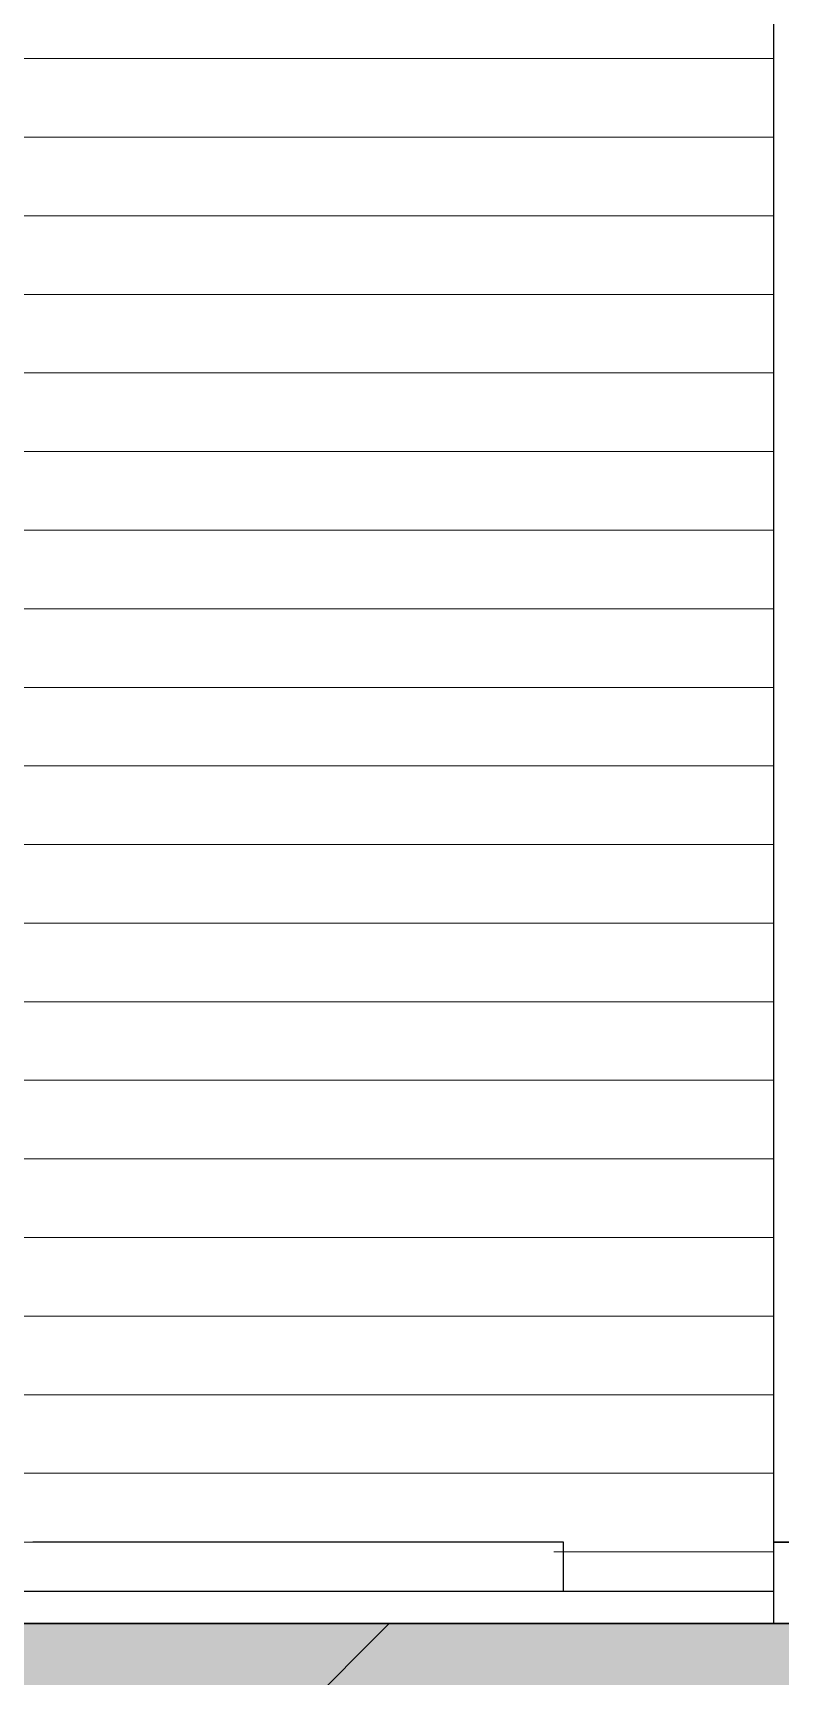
# Model space of a CAD drawing. Header units: millimetres. Extents: x 2519235 to 7246330, y 25937 to 201821.
# Drawn here: x 3125544.4 to 3125590.3, y 101086.8 to 101187.9 of the extents above; entities that cross this region are included whole.
import ezdxf
from ezdxf.xclip import XClip

# ---------------------------------------------------------------- set-up
doc = ezdxf.new("R2010")
doc.units = ezdxf.units.MM
doc.header["$XCLIPFRAME"] = 0
doc.set_wipeout_variables(frame=1)
for name, color, linetype in [('000 - 0_HIDE_OBJ_FRAMING_DEF_SUB_1', 7, 'Continuous'), ('000 - CONCRETE_COL_CUT_COLOR_1', 7, 'Continuous'), ('000 - CONCRETE_COL_HATCH_', 7, 'Continuous'), ('000 - CONCRETE_COL_WIPEOUT_', 7, 'Continuous'), ('000 - CONCRETE_WALL_CUT_COLOR_3', 7, 'Continuous'), ('000 - CONCRETE_WALL_CUT_COLOR_5', 7, 'Continuous')]:
    doc.layers.add(name, color=color, linetype=linetype)

# ---------------------------------------------------------------- blocks, each defined once
blk = doc.blocks.new('DPA_GM_Tactile Tile Line Base - Decision Tactile-32548638-ENTRANCE 1 - ELEVATION 4')
at = {"layer": '000 - 0_HIDE_OBJ_FRAMING_DEF_SUB_1', "color": 7, "lineweight": 9}
for p, q in [((-3018226.75, 101095), (-3018179.78, 101095)), ((-3018179.78, 101095), (-3018226.75, 101095)), ((-3018226.75, 101095), (-3018179.78, 101095)), ((-3018179.78, 101095), (-3018226.75, 101095)), ((-3018226.75, 101095), (-3018179.78, 101095)), ((-3018179.78, 101095), (-3018226.75, 101095)), ((-3018226.75, 101095), (-3018179.78, 101095)), ((-3018179.78, 101095), (-3018226.75, 101095)), ((-3018226.75, 101095), (-3018179.78, 101095)), ((-3018179.78, 101095), (-3018226.75, 101095)), ((-3018226.75, 101095), (-3018179.78, 101095)), ((-3018179.78, 101095), (-3018226.75, 101095)), ((-3018226.75, 101095), (-3018179.78, 101095)), ((-3018179.78, 101095), (-3018226.75, 101095)), ((-3018226.75, 101095), (-3018179.78, 101095)), ((-3018179.78, 101095), (-3018226.75, 101095)), ((-3018226.75, 101095), (-3018179.78, 101095)), ((-3018179.78, 101095), (-3018226.75, 101095)), ((-3018226.75, 101095), (-3018179.78, 101095)), ((-3018179.78, 101095), (-3018226.75, 101095)), ((-3018226.75, 101095), (-3018179.78, 101095)), ((-3018179.78, 101095), (-3018226.75, 101095)), ((-3018226.75, 101095), (-3018179.78, 101095)), ((-3018179.78, 101095), (-3018226.75, 101095)), ((-3018226.75, 101095), (-3018179.78, 101095)), ((-3018179.78, 101095), (-3018226.75, 101095)), ((-3018226.75, 101095), (-3018179.78, 101095)), ((-3018179.78, 101095), (-3018226.75, 101095)), ((-3018226.75, 101095), (-3018157.98, 101095)), ((-3018179.78, 101095), (-3018226.75, 101095)), ((-3018226.75, 101095), (-3018179.78, 101095)), ((-3018179.78, 101095), (-3018226.75, 101095)), ((-3018226.75, 101095), (-3018179.78, 101095)), ((-3018179.78, 101095), (-3018226.75, 101095)), ((-3018226.75, 101095), (-3018179.78, 101095)), ((-3018179.78, 101095), (-3018226.75, 101095)), ((-3018179.46, 101095), (-3018157.98, 101095)), ((-3018157.98, 101095), (-3018179.46, 101095)), ((-3018179.46, 101095), (-3018157.98, 101095)), ((-3018157.98, 101095), (-3018179.46, 101095)), ((-3018179.46, 101095), (-3018157.98, 101095)), ((-3018157.98, 101095), (-3018179.46, 101095)), ((-3018179.46, 101095), (-3018157.98, 101095)), ((-3018157.98, 101095), (-3018179.46, 101095)), ((-3018179.46, 101095), (-3018157.98, 101095)), ((-3018157.98, 101095), (-3018179.46, 101095)), ((-3018179.46, 101095), (-3018157.98, 101095)), ((-3018157.98, 101095), (-3018179.46, 101095)), ((-3018179.46, 101095), (-3018157.98, 101095)), ((-3018157.98, 101095), (-3018179.46, 101095)), ((-3018179.46, 101095), (-3018157.98, 101095)), ((-3018157.98, 101095), (-3018179.46, 101095)), ((-3018179.46, 101095), (-3018157.98, 101095)), ((-3018157.98, 101095), (-3018179.46, 101095)), ((-3018179.46, 101095), (-3018157.98, 101095)), ((-3018157.98, 101095), (-3018179.46, 101095)), ((-3018179.46, 101095), (-3018157.98, 101095)), ((-3018157.98, 101095), (-3018179.46, 101095)), ((-3018179.46, 101095), (-3018157.98, 101095)), ((-3018157.98, 101095), (-3018179.46, 101095)), ((-3018179.46, 101095), (-3018157.98, 101095)), ((-3018157.98, 101095), (-3018179.46, 101095)), ((-3018179.46, 101095), (-3018157.98, 101095)), ((-3018157.98, 101095), (-3018179.46, 101095)), ((-3018157.98, 101095), (-3018179.46, 101095)), ((-3018179.46, 101095), (-3018157.98, 101095)), ((-3018157.98, 101095), (-3018179.46, 101095)), ((-3018179.46, 101095), (-3018157.98, 101095)), ((-3018157.98, 101095), (-3018179.46, 101095)), ((-3018179.46, 101095), (-3018157.98, 101095)), ((-3018157.98, 101095), (-3018179.46, 101095)), ((-3018157.96, 101095), (-3018157.96, 101095)), ((-3018157.96, 101095), (-3018157.96, 101095)), ((-3018157.96, 101095), (-3018157.96, 101095)), ((-3018157.96, 101095), (-3018157.96, 101095)), ((-3018157.96, 101095), (-3018157.96, 101095)), ((-3018157.96, 101095), (-3018157.96, 101095)), ((-3018157.96, 101095), (-3018157.96, 101095)), ((-3018157.96, 101095), (-3018157.96, 101095)), ((-3018157.96, 101095), (-3018157.96, 101095)), ((-3018157.96, 101095), (-3018157.96, 101095)), ((-3018157.96, 101095), (-3018157.96, 101095)), ((-3018157.96, 101095), (-3018157.96, 101095)), ((-3018157.96, 101095), (-3018157.96, 101095)), ((-3018157.96, 101095), (-3018157.96, 101095)), ((-3018157.96, 101095), (-3018157.96, 101095)), ((-3018157.96, 101095), (-3018157.96, 101095)), ((-3018157.96, 101095), (-3018157.96, 101095)), ((-3018157.96, 101095), (-3018157.96, 101095))]:
    blk.add_line(p, q, dxfattribs=at)
at = {"layer": '000 - 0_HIDE_OBJ_FRAMING_DEF_SUB_1', "color": 7}
for p, q in [((-3018180.12, 101095), (-3018182.9, 101095)), ((-3018180.12, 101095), (-3018182.9, 101095)), ((-3018180.12, 101095), (-3018182.9, 101095)), ((-3018180.12, 101095), (-3018182.9, 101095)), ((-3018180.12, 101095), (-3018182.9, 101095)), ((-3018180.12, 101095), (-3018182.9, 101095)), ((-3018180.12, 101095), (-3018182.9, 101095)), ((-3018180.12, 101095), (-3018182.9, 101095)), ((-3018180.12, 101095), (-3018182.9, 101095)), ((-3018180.12, 101095), (-3018182.9, 101095)), ((-3018180.12, 101095), (-3018182.9, 101095)), ((-3018180.12, 101095), (-3018182.9, 101095)), ((-3018180.12, 101095), (-3018182.9, 101095)), ((-3018180.12, 101095), (-3018182.9, 101095)), ((-3018180.12, 101095), (-3018182.9, 101095)), ((-3018180.12, 101095), (-3018182.9, 101095)), ((-3018180.12, 101095), (-3018182.9, 101095)), ((-3018180.12, 101095), (-3018182.9, 101095)), ((-3018180.12, 101095), (-3018182.9, 101095)), ((-3018180.12, 101095), (-3018182.9, 101095)), ((-3018180.12, 101095), (-3018182.9, 101095)), ((-3018180.12, 101095), (-3018182.9, 101095)), ((-3018180.12, 101095), (-3018182.9, 101095)), ((-3018180.12, 101095), (-3018182.9, 101095)), ((-3018180.12, 101095), (-3018182.9, 101095)), ((-3018180.12, 101095), (-3018182.9, 101095)), ((-3018180.12, 101095), (-3018182.9, 101095)), ((-3018180.12, 101095), (-3018182.9, 101095)), ((-3018180.12, 101095), (-3018182.9, 101095)), ((-3018180.12, 101095), (-3018182.9, 101095)), ((-3018180.12, 101095), (-3018182.9, 101095)), ((-3018180.12, 101095), (-3018182.9, 101095)), ((-3018180.12, 101095), (-3018182.9, 101095)), ((-3018180.12, 101095), (-3018182.9, 101095)), ((-3018180.12, 101095), (-3018182.9, 101095)), ((-3018180.12, 101095), (-3018182.9, 101095)), ((-3018180.12, 101095), (-3018182.9, 101095)), ((-3018180.12, 101095), (-3018182.9, 101095)), ((-3018180.12, 101095), (-3018182.9, 101095)), ((-3018180.12, 101095), (-3018182.9, 101095)), ((-3018180.12, 101095), (-3018182.9, 101095)), ((-3018180.12, 101095), (-3018182.9, 101095)), ((-3018180.12, 101095), (-3018182.9, 101095)), ((-3018180.12, 101095), (-3018182.9, 101095)), ((-3018180.12, 101095), (-3018182.9, 101095)), ((-3018180.12, 101095), (-3018182.9, 101095)), ((-3018180.12, 101095), (-3018182.9, 101095)), ((-3018180.12, 101095), (-3018182.9, 101095)), ((-3018180.12, 101095), (-3018182.9, 101095)), ((-3018180.12, 101095), (-3018182.9, 101095)), ((-3018180.12, 101095), (-3018182.9, 101095)), ((-3018180.12, 101095), (-3018182.9, 101095)), ((-3018180.12, 101095), (-3018182.9, 101095)), ((-3018180.12, 101095), (-3018182.9, 101095)), ((-3018180.12, 101095), (-3018182.9, 101095)), ((-3018180.12, 101095), (-3018182.9, 101095)), ((-3018180.12, 101095), (-3018182.9, 101095)), ((-3018180.12, 101095), (-3018182.9, 101095)), ((-3018180.12, 101095), (-3018182.9, 101095)), ((-3018150.24, 101095), (-3018182.9, 101095)), ((-3018180.12, 101095), (-3018182.9, 101095)), ((-3018180.12, 101095), (-3018182.9, 101095)), ((-3018180.12, 101095), (-3018182.9, 101095)), ((-3018180.12, 101095), (-3018182.9, 101095)), ((-3018180.12, 101095), (-3018182.9, 101095)), ((-3018180.12, 101095), (-3018182.9, 101095)), ((-3018180.12, 101095), (-3018182.9, 101095)), ((-3018180.12, 101095), (-3018182.9, 101095)), ((-3018180.12, 101095), (-3018182.9, 101095)), ((-3018180.12, 101095), (-3018182.9, 101095)), ((-3018180.12, 101095), (-3018182.9, 101095)), ((-3018180.12, 101095), (-3018182.9, 101095)), ((-3018176.69, 101095), (-3018179.82, 101095)), ((-3018176.69, 101095), (-3018179.82, 101095)), ((-3018176.69, 101095), (-3018179.82, 101095)), ((-3018176.69, 101095), (-3018179.82, 101095)), ((-3018176.69, 101095), (-3018179.82, 101095)), ((-3018176.69, 101095), (-3018179.82, 101095)), ((-3018176.69, 101095), (-3018179.82, 101095)), ((-3018176.69, 101095), (-3018179.82, 101095)), ((-3018176.69, 101095), (-3018179.82, 101095)), ((-3018176.69, 101095), (-3018179.82, 101095)), ((-3018176.69, 101095), (-3018179.82, 101095)), ((-3018176.69, 101095), (-3018179.82, 101095)), ((-3018176.69, 101095), (-3018179.82, 101095)), ((-3018176.69, 101095), (-3018179.82, 101095)), ((-3018176.69, 101095), (-3018179.82, 101095)), ((-3018176.69, 101095), (-3018179.82, 101095)), ((-3018176.69, 101095), (-3018179.82, 101095)), ((-3018176.69, 101095), (-3018179.82, 101095)), ((-3018176.69, 101095), (-3018179.82, 101095)), ((-3018176.69, 101095), (-3018179.82, 101095)), ((-3018176.69, 101095), (-3018179.82, 101095)), ((-3018176.69, 101095), (-3018179.82, 101095)), ((-3018176.69, 101095), (-3018179.82, 101095)), ((-3018176.69, 101095), (-3018179.82, 101095)), ((-3018176.69, 101095), (-3018179.82, 101095)), ((-3018176.69, 101095), (-3018179.82, 101095)), ((-3018176.69, 101095), (-3018179.82, 101095)), ((-3018176.69, 101095), (-3018179.82, 101095)), ((-3018176.69, 101095), (-3018179.82, 101095)), ((-3018176.69, 101095), (-3018179.82, 101095)), ((-3018176.69, 101095), (-3018179.82, 101095)), ((-3018176.69, 101095), (-3018179.82, 101095)), ((-3018176.69, 101095), (-3018179.82, 101095)), ((-3018176.69, 101095), (-3018179.82, 101095)), ((-3018176.69, 101095), (-3018179.82, 101095)), ((-3018176.69, 101095), (-3018179.82, 101095)), ((-3018176.69, 101095), (-3018179.82, 101095)), ((-3018176.69, 101095), (-3018179.82, 101095)), ((-3018176.69, 101095), (-3018179.82, 101095)), ((-3018176.69, 101095), (-3018179.82, 101095)), ((-3018176.69, 101095), (-3018179.82, 101095)), ((-3018176.69, 101095), (-3018179.82, 101095)), ((-3018176.69, 101095), (-3018179.82, 101095)), ((-3018176.69, 101095), (-3018179.82, 101095)), ((-3018176.69, 101095), (-3018179.82, 101095)), ((-3018176.69, 101095), (-3018179.82, 101095)), ((-3018176.69, 101095), (-3018179.82, 101095)), ((-3018176.69, 101095), (-3018179.82, 101095)), ((-3018176.69, 101095), (-3018179.82, 101095)), ((-3018176.69, 101095), (-3018179.82, 101095)), ((-3018176.69, 101095), (-3018179.82, 101095)), ((-3018176.69, 101095), (-3018179.82, 101095)), ((-3018176.69, 101095), (-3018179.82, 101095)), ((-3018176.69, 101095), (-3018179.82, 101095)), ((-3018176.69, 101095), (-3018179.82, 101095)), ((-3018176.69, 101095), (-3018179.82, 101095)), ((-3018176.69, 101095), (-3018179.82, 101095)), ((-3018176.69, 101095), (-3018179.82, 101095)), ((-3018176.69, 101095), (-3018179.82, 101095)), ((-3018176.69, 101095), (-3018179.82, 101095)), ((-3018176.69, 101095), (-3018179.82, 101095)), ((-3018176.69, 101095), (-3018179.82, 101095)), ((-3018176.69, 101095), (-3018179.82, 101095)), ((-3018176.69, 101095), (-3018179.82, 101095)), ((-3018176.69, 101095), (-3018179.82, 101095)), ((-3018176.69, 101095), (-3018179.82, 101095)), ((-3018176.69, 101095), (-3018179.82, 101095)), ((-3018176.69, 101095), (-3018179.82, 101095)), ((-3018176.69, 101095), (-3018179.82, 101095)), ((-3018176.69, 101095), (-3018179.82, 101095)), ((-3018176.69, 101095), (-3018179.82, 101095)), ((-3018164.2, 101095), (-3018176.49, 101095)), ((-3018164.2, 101095), (-3018176.49, 101095)), ((-3018164.2, 101095), (-3018176.49, 101095)), ((-3018164.2, 101095), (-3018176.49, 101095)), ((-3018164.2, 101095), (-3018176.49, 101095)), ((-3018164.2, 101095), (-3018176.49, 101095)), ((-3018164.2, 101095), (-3018176.49, 101095)), ((-3018164.2, 101095), (-3018176.49, 101095)), ((-3018164.2, 101095), (-3018176.49, 101095)), ((-3018164.2, 101095), (-3018176.49, 101095)), ((-3018164.2, 101095), (-3018176.49, 101095)), ((-3018164.2, 101095), (-3018176.49, 101095)), ((-3018164.2, 101095), (-3018176.49, 101095)), ((-3018164.2, 101095), (-3018176.49, 101095)), ((-3018164.2, 101095), (-3018176.49, 101095)), ((-3018164.2, 101095), (-3018176.49, 101095)), ((-3018164.2, 101095), (-3018176.49, 101095)), ((-3018164.2, 101095), (-3018176.49, 101095)), ((-3018164.2, 101095), (-3018176.49, 101095)), ((-3018164.2, 101095), (-3018176.49, 101095)), ((-3018164.2, 101095), (-3018176.49, 101095)), ((-3018164.2, 101095), (-3018176.49, 101095)), ((-3018164.2, 101095), (-3018176.49, 101095)), ((-3018164.2, 101095), (-3018176.49, 101095)), ((-3018164.2, 101095), (-3018176.49, 101095)), ((-3018164.2, 101095), (-3018176.49, 101095)), ((-3018164.2, 101095), (-3018176.49, 101095)), ((-3018164.2, 101095), (-3018176.49, 101095)), ((-3018164.2, 101095), (-3018176.49, 101095)), ((-3018164.2, 101095), (-3018176.49, 101095)), ((-3018164.2, 101095), (-3018176.49, 101095)), ((-3018164.2, 101095), (-3018176.49, 101095)), ((-3018164.2, 101095), (-3018176.49, 101095)), ((-3018164.2, 101095), (-3018176.49, 101095)), ((-3018164.2, 101095), (-3018176.49, 101095)), ((-3018164.2, 101095), (-3018176.49, 101095)), ((-3018164.2, 101095), (-3018176.49, 101095)), ((-3018164.2, 101095), (-3018176.49, 101095)), ((-3018164.2, 101095), (-3018176.49, 101095)), ((-3018164.2, 101095), (-3018176.49, 101095)), ((-3018164.2, 101095), (-3018176.49, 101095)), ((-3018164.2, 101095), (-3018176.49, 101095)), ((-3018164.2, 101095), (-3018176.49, 101095)), ((-3018164.2, 101095), (-3018176.49, 101095)), ((-3018164.2, 101095), (-3018176.49, 101095)), ((-3018164.2, 101095), (-3018176.49, 101095)), ((-3018164.2, 101095), (-3018176.49, 101095)), ((-3018164.2, 101095), (-3018176.49, 101095)), ((-3018164.2, 101095), (-3018176.49, 101095)), ((-3018164.2, 101095), (-3018176.49, 101095)), ((-3018164.2, 101095), (-3018176.49, 101095)), ((-3018164.2, 101095), (-3018176.49, 101095)), ((-3018164.2, 101095), (-3018176.49, 101095)), ((-3018164.2, 101095), (-3018176.49, 101095)), ((-3018164.2, 101095), (-3018176.49, 101095)), ((-3018164.2, 101095), (-3018176.49, 101095)), ((-3018164.2, 101095), (-3018176.49, 101095)), ((-3018164.2, 101095), (-3018176.49, 101095)), ((-3018164.2, 101095), (-3018176.49, 101095)), ((-3018164.2, 101095), (-3018176.49, 101095)), ((-3018164.2, 101095), (-3018176.49, 101095)), ((-3018164.2, 101095), (-3018176.49, 101095)), ((-3018164.2, 101095), (-3018176.49, 101095)), ((-3018164.2, 101095), (-3018176.49, 101095)), ((-3018164.2, 101095), (-3018176.49, 101095)), ((-3018164.2, 101095), (-3018176.49, 101095)), ((-3018164.2, 101095), (-3018176.49, 101095)), ((-3018164.2, 101095), (-3018176.49, 101095)), ((-3018164.2, 101095), (-3018176.49, 101095)), ((-3018164.2, 101095), (-3018176.49, 101095)), ((-3018164.2, 101095), (-3018176.49, 101095)), ((-3018158.99, 101095), (-3018163.22, 101095)), ((-3018158.99, 101095), (-3018163.22, 101095)), ((-3018158.99, 101095), (-3018163.22, 101095)), ((-3018158.99, 101095), (-3018163.22, 101095)), ((-3018158.99, 101095), (-3018163.22, 101095)), ((-3018158.99, 101095), (-3018163.22, 101095)), ((-3018158.99, 101095), (-3018163.22, 101095)), ((-3018158.99, 101095), (-3018163.22, 101095)), ((-3018158.99, 101095), (-3018163.22, 101095)), ((-3018158.99, 101095), (-3018163.22, 101095)), ((-3018158.99, 101095), (-3018163.22, 101095)), ((-3018158.99, 101095), (-3018163.22, 101095)), ((-3018158.99, 101095), (-3018163.22, 101095)), ((-3018158.99, 101095), (-3018163.22, 101095)), ((-3018158.99, 101095), (-3018163.22, 101095)), ((-3018158.99, 101095), (-3018163.22, 101095)), ((-3018158.99, 101095), (-3018163.22, 101095)), ((-3018158.99, 101095), (-3018163.22, 101095)), ((-3018158.99, 101095), (-3018163.22, 101095)), ((-3018158.99, 101095), (-3018163.22, 101095)), ((-3018158.99, 101095), (-3018163.22, 101095)), ((-3018158.99, 101095), (-3018163.22, 101095)), ((-3018158.99, 101095), (-3018163.22, 101095)), ((-3018158.99, 101095), (-3018163.22, 101095)), ((-3018158.99, 101095), (-3018163.22, 101095)), ((-3018158.99, 101095), (-3018163.22, 101095)), ((-3018158.99, 101095), (-3018163.22, 101095)), ((-3018158.99, 101095), (-3018163.22, 101095)), ((-3018158.99, 101095), (-3018163.22, 101095)), ((-3018158.99, 101095), (-3018163.22, 101095)), ((-3018158.99, 101095), (-3018163.22, 101095)), ((-3018158.99, 101095), (-3018163.22, 101095)), ((-3018158.99, 101095), (-3018163.22, 101095)), ((-3018158.99, 101095), (-3018163.22, 101095)), ((-3018158.99, 101095), (-3018163.22, 101095)), ((-3018158.99, 101095), (-3018163.22, 101095)), ((-3018158.99, 101095), (-3018163.22, 101095)), ((-3018158.99, 101095), (-3018163.22, 101095)), ((-3018158.99, 101095), (-3018163.22, 101095)), ((-3018158.99, 101095), (-3018163.22, 101095)), ((-3018158.99, 101095), (-3018163.22, 101095)), ((-3018158.99, 101095), (-3018163.22, 101095)), ((-3018158.99, 101095), (-3018163.22, 101095)), ((-3018158.99, 101095), (-3018163.22, 101095)), ((-3018158.99, 101095), (-3018163.22, 101095)), ((-3018158.99, 101095), (-3018163.22, 101095)), ((-3018158.99, 101095), (-3018163.22, 101095)), ((-3018158.99, 101095), (-3018163.22, 101095)), ((-3018158.99, 101095), (-3018163.22, 101095)), ((-3018158.99, 101095), (-3018163.22, 101095)), ((-3018158.99, 101095), (-3018163.22, 101095)), ((-3018158.99, 101095), (-3018163.22, 101095)), ((-3018158.99, 101095), (-3018163.22, 101095)), ((-3018158.99, 101095), (-3018163.22, 101095)), ((-3018158.99, 101095), (-3018163.22, 101095)), ((-3018158.99, 101095), (-3018163.22, 101095)), ((-3018158.99, 101095), (-3018163.22, 101095)), ((-3018158.99, 101095), (-3018163.22, 101095)), ((-3018158.99, 101095), (-3018163.22, 101095)), ((-3018158.99, 101095), (-3018163.22, 101095)), ((-3018158.99, 101095), (-3018163.22, 101095)), ((-3018158.99, 101095), (-3018163.22, 101095)), ((-3018158.99, 101095), (-3018163.22, 101095)), ((-3018158.99, 101095), (-3018163.22, 101095)), ((-3018158.99, 101095), (-3018163.22, 101095)), ((-3018158.99, 101095), (-3018163.22, 101095)), ((-3018158.99, 101095), (-3018163.22, 101095)), ((-3018158.99, 101095), (-3018163.22, 101095)), ((-3018158.99, 101095), (-3018163.22, 101095)), ((-3018158.99, 101095), (-3018163.22, 101095)), ((-3018158.99, 101095), (-3018163.22, 101095)), ((-3018150.24, 101095), (-3018157.92, 101095)), ((-3018150.24, 101095), (-3018157.92, 101095)), ((-3018150.24, 101095), (-3018157.92, 101095)), ((-3018150.24, 101095), (-3018157.92, 101095)), ((-3018150.24, 101095), (-3018157.92, 101095)), ((-3018150.24, 101095), (-3018157.92, 101095)), ((-3018150.24, 101095), (-3018157.92, 101095)), ((-3018150.24, 101095), (-3018157.92, 101095)), ((-3018150.24, 101095), (-3018157.92, 101095)), ((-3018150.24, 101095), (-3018157.92, 101095)), ((-3018150.24, 101095), (-3018157.92, 101095)), ((-3018150.24, 101095), (-3018157.92, 101095)), ((-3018150.24, 101095), (-3018157.92, 101095)), ((-3018150.24, 101095), (-3018157.92, 101095)), ((-3018150.24, 101095), (-3018157.92, 101095)), ((-3018150.24, 101095), (-3018157.92, 101095)), ((-3018150.24, 101095), (-3018157.92, 101095)), ((-3018150.24, 101095), (-3018157.92, 101095)), ((-3018150.24, 101095), (-3018157.92, 101095)), ((-3018150.24, 101095), (-3018157.92, 101095)), ((-3018150.24, 101095), (-3018157.92, 101095)), ((-3018150.24, 101095), (-3018157.92, 101095)), ((-3018150.24, 101095), (-3018157.92, 101095)), ((-3018150.24, 101095), (-3018157.92, 101095)), ((-3018150.24, 101095), (-3018157.92, 101095)), ((-3018150.24, 101095), (-3018157.92, 101095)), ((-3018150.24, 101095), (-3018157.92, 101095)), ((-3018150.24, 101095), (-3018157.92, 101095)), ((-3018150.24, 101095), (-3018157.92, 101095)), ((-3018150.24, 101095), (-3018157.92, 101095)), ((-3018150.24, 101095), (-3018157.92, 101095)), ((-3018150.24, 101095), (-3018157.92, 101095)), ((-3018150.24, 101095), (-3018157.92, 101095)), ((-3018150.24, 101095), (-3018157.92, 101095)), ((-3018150.24, 101095), (-3018157.92, 101095)), ((-3018150.24, 101095), (-3018157.92, 101095)), ((-3018150.24, 101095), (-3018157.92, 101095)), ((-3018150.24, 101095), (-3018157.92, 101095)), ((-3018150.24, 101095), (-3018157.92, 101095)), ((-3018150.24, 101095), (-3018157.92, 101095)), ((-3018150.24, 101095), (-3018157.92, 101095)), ((-3018150.24, 101095), (-3018157.92, 101095)), ((-3018150.24, 101095), (-3018157.92, 101095)), ((-3018150.24, 101095), (-3018157.92, 101095)), ((-3018150.24, 101095), (-3018157.92, 101095)), ((-3018150.24, 101095), (-3018157.92, 101095)), ((-3018150.24, 101095), (-3018157.92, 101095)), ((-3018150.24, 101095), (-3018157.92, 101095)), ((-3018150.24, 101095), (-3018157.92, 101095)), ((-3018150.24, 101095), (-3018157.92, 101095)), ((-3018150.24, 101095), (-3018157.92, 101095)), ((-3018150.24, 101095), (-3018157.92, 101095)), ((-3018150.24, 101095), (-3018157.92, 101095)), ((-3018150.24, 101095), (-3018157.92, 101095)), ((-3018150.24, 101095), (-3018157.92, 101095)), ((-3018150.24, 101095), (-3018157.92, 101095)), ((-3018150.24, 101095), (-3018157.92, 101095)), ((-3018150.24, 101095), (-3018157.92, 101095)), ((-3018150.24, 101095), (-3018157.92, 101095)), ((-3018150.24, 101095), (-3018157.92, 101095)), ((-3018150.24, 101095), (-3018157.92, 101095)), ((-3018150.24, 101095), (-3018157.92, 101095)), ((-3018150.24, 101095), (-3018157.92, 101095)), ((-3018150.24, 101095), (-3018157.92, 101095)), ((-3018150.24, 101095), (-3018157.92, 101095)), ((-3018150.24, 101095), (-3018157.92, 101095)), ((-3018150.24, 101095), (-3018157.92, 101095)), ((-3018150.24, 101095), (-3018157.92, 101095)), ((-3018150.24, 101095), (-3018157.92, 101095)), ((-3018150.24, 101095), (-3018157.92, 101095)), ((-3018150.24, 101095), (-3018157.92, 101095)), ((-3018150.24, 101092), (-3018150.24, 101095)), ((-3018150.24, 101092), (-3018150.24, 101095)), ((-3018150.24, 101092), (-3018150.24, 101095)), ((-3018150.24, 101092), (-3018150.24, 101095)), ((-3018150.24, 101092), (-3018150.24, 101095)), ((-3018150.24, 101092), (-3018150.24, 101095)), ((-3018150.24, 101092), (-3018150.24, 101095)), ((-3018150.24, 101092), (-3018150.24, 101095)), ((-3018150.24, 101092), (-3018150.24, 101095)), ((-3018150.24, 101092), (-3018150.24, 101095)), ((-3018150.24, 101092), (-3018150.24, 101095)), ((-3018150.24, 101092), (-3018150.24, 101095)), ((-3018150.24, 101092), (-3018150.24, 101095)), ((-3018150.24, 101092), (-3018150.24, 101095)), ((-3018150.24, 101092), (-3018150.24, 101095)), ((-3018150.24, 101092), (-3018150.24, 101095)), ((-3018150.24, 101092), (-3018150.24, 101095)), ((-3018150.24, 101092), (-3018150.24, 101095)), ((-3018150.24, 101092), (-3018150.24, 101095)), ((-3018150.24, 101092), (-3018150.24, 101095)), ((-3018150.24, 101092), (-3018150.24, 101095)), ((-3018150.24, 101092), (-3018150.24, 101095)), ((-3018150.24, 101092), (-3018150.24, 101095)), ((-3018150.24, 101092), (-3018150.24, 101095)), ((-3018150.24, 101092), (-3018150.24, 101095)), ((-3018150.24, 101092), (-3018150.24, 101095)), ((-3018150.24, 101092), (-3018150.24, 101095)), ((-3018150.24, 101092), (-3018150.24, 101095)), ((-3018150.24, 101092), (-3018150.24, 101095)), ((-3018150.24, 101092), (-3018150.24, 101095)), ((-3018150.24, 101092), (-3018150.24, 101095)), ((-3018150.24, 101092), (-3018150.24, 101095)), ((-3018150.24, 101092), (-3018150.24, 101095)), ((-3018150.24, 101092), (-3018150.24, 101095)), ((-3018150.24, 101092), (-3018150.24, 101095)), ((-3018150.24, 101092), (-3018150.24, 101095)), ((-3018342.74, 101092), (-3018137.3, 101092)), ((-3018150.84, 101092), (-3018137.3, 101092)), ((-3018150.84, 101092), (-3018137.3, 101092)), ((-3018150.84, 101092), (-3018137.3, 101092)), ((-3018150.84, 101092), (-3018137.3, 101092)), ((-3018150.84, 101092), (-3018137.3, 101092)), ((-3018150.84, 101092), (-3018137.3, 101092)), ((-3018150.84, 101092), (-3018137.3, 101092)), ((-3018150.84, 101092), (-3018137.3, 101092)), ((-3018150.84, 101092), (-3018137.3, 101092)), ((-3018150.84, 101092), (-3018137.3, 101092)), ((-3018150.84, 101092), (-3018137.3, 101092))]:
    blk.add_line(p, q, dxfattribs=at)
blk = doc.blocks.new('DPA_Drainage Gutter_Landscape PP17_REV B - DPA_Drainage Gutter_Landscape PP17_REV B-36085403-ENTRANCE 1 - ELEVATION 4')
at = {"layer": '000 - 0_HIDE_OBJ_FRAMING_DEF_SUB_1', "color": 7}
for p, q in [((-3017542.3, 101095), (-3018137.3, 101095)), ((-3018137.3, 101095), (-3017542.3, 101095)), ((-3018137.3, 101090), (-3018137.3, 101095)), ((-3018137.3, 101090), (-3018137.3, 101095))]:
    blk.add_line(p, q, dxfattribs=at)
blk = doc.blocks.new('DPA_Drainage underground Gutter_LA PP17_REV B - DPA_Drainage underground Gutter_LA PP17_REV B-33339182-ENTRANCE 1 - ELEVATION 4')
at = {"layer": '000 - 0_HIDE_OBJ_FRAMING_DEF_SUB_1', "color": 7}
blk.add_line((-3023037.3, 101090), (-3018137.3, 101090), dxfattribs=at)
blk.add_line((-3023037.3, 101090), (-3018137.3, 101090), dxfattribs=at)
blk.add_line((-3023037.3, 101090), (-3018137.3, 101090), dxfattribs=at)
blk.add_line((-3023037.3, 101090), (-3018137.3, 101090), dxfattribs=at)
blk = doc.blocks.new('A$C9a10139f')
at = {"layer": '000 - 0_HIDE_OBJ_FRAMING_DEF_SUB_1', "lineweight": 9}
h = blk.add_hatch(dxfattribs=at)
h.set_pattern_fill('FP_16', style=0, pattern_type=2)
h.set_pattern_definition([(90, (-20118.65, -4000), (-600, 4e-14), [])])
h.paths.add_polyline_path([(-41794.56, -2405), (-41644.56, -2405), (-41644.56, -2210), (-41794.56, -2210), (-41794.56, -2402.22)])
h.paths.add_polyline_path([(-41784.56, -2200), (-41644.56, -2200), (-41644.56, -1510), (-41794.56, -1510), (-41794.56, -2200)])
h = blk.add_hatch(dxfattribs=at)
h.set_pattern_fill('FP_19', style=0, pattern_type=2)
h.set_pattern_definition([(0, (2976205.4405, 5916.337), (0, 4.838), []), (90, (2976205.44, 5916.34), (-300, 2e-14), [])])
h.paths.add_polyline_path([(-44505.42, -2410), (-42000, -2410), (-42000, -2408), (-41991.9, -2408), (-41991.9, -2405), (-41958.1, -2405), (-41958.1, -2408), (-41941.9, -2408), (-41941.9, -2405), (-41908.1, -2405), (-41908.1, -2408), (-41891.9, -2408), (-41891.9, -2405), (-41858.1, -2405), (-41858.1, -2408), (-41841.9, -2408), (-41841.9, -2405), (-41808.1, -2405), (-41808.1, -2408), (-41794.56, -2408), (-41794.56, -2310), (-42379.56, -2310), (-42380.07, -2402), (-42409.05, -2402), (-42409.56, -2401.94), (-42409.56, -2310), (-42979.56, -2310), (-42980.07, -2402), (-43009.05, -2402), (-43009.56, -2401.94), (-43009.56, -2310), (-45607.2, -2310), (-45601.41, -2320.16), (-45607.91, -2321.09), (-45657.65, -2323.19), (-45805.71, -2325.53), (-46040.26, -2326.33), (-46262.7, -2324.89), (-46383.85, -2322.18), (-46410.47, -2319.97), (-46403.8, -2310), (-46994.56, -2310), (-46994.56, -2410), (-44605.05, -2410)])
h.paths.add_polyline_path([(-47976.67, -2410), (-47644.56, -2410), (-47644.56, -2310), (-47976.67, -2310), (-47976.67, -2405.8)])
h.paths.add_polyline_path([(-44007.24, -2400.41), (-44950, -2400.41), (-44950, -2396.37), (-44790, -2396.37), (-44790, -2382.67), (-44950, -2382.67), (-44950, -2380.97), (-43850, -2380.97), (-43850, -2382.67), (-44010, -2382.67), (-44010, -2396.37), (-43850, -2396.37), (-43850, -2400.41), (-43907.6, -2400.41)])
h.paths.add_polyline_path([(-44010, -2380.09), (-44790, -2380.09), (-44790, -2365.97), (-44010, -2365.97)])
h.paths.add_polyline_path([(-43850, -2364.93), (-44950, -2364.93), (-44950, -2363.23), (-43850, -2363.23)])
h.paths.add_polyline_path([(-45475.5, -2364.79), (-46535.5, -2364.79), (-46535.5, -2363.09), (-45475.5, -2363.09)])
h.paths.add_polyline_path([(-44010, -2362.35), (-44790, -2362.35), (-44790, -2348.23), (-44010, -2348.23)])
h = blk.add_hatch(dxfattribs=at)
h.set_pattern_fill('FP_30', style=0, pattern_type=2)
h.set_pattern_definition([(45, (2976342.74, -103500), (-106.066017, 106.066017), [])])
h.paths.add_polyline_path([(300, -2510), (1028.19, -2510), (1028.19, -2410), (-3910.34, -2410), (-3910.34, -2510), (-2160.16, -2510)])
h.paths.add_polyline_path([(-49188.3, -2510), (-48901.67, -2510), (-48902.08, -2410), (-49985.39, -2410), (-49985.39, -2510)])
h.paths.add_polyline_path([(-48551.67, -2510), (-4210.34, -2510), (-4210.34, -2410), (-48551.67, -2410)])
at = {"layer": '000 - 0_HIDE_OBJ_FRAMING_DEF_SUB_1', "color": 7}
for p, q in [((-41794.56, -2408), (-41794.56, -2210)), ((-41794.56, -2410), (-41794.56, -2210)), ((-4210.34, -2410), (-48551.67, -2410)), ((-48551.67, -2410), (-4210.34, -2410)), ((-4210.34, -2410), (-48551.67, -2410)), ((-4210.34, -2410), (-48551.67, -2410)), ((-4210.34, -2410), (-48551.67, -2410)), ((-47834.77, -2410), (-20500, -2410)), ((-41797.06, -2410), (-41794.56, -2410)), ((-21097.06, -2410), (-41797.06, -2410))]:
    blk.add_line(p, q, dxfattribs=at)
at = {"layer": '000 - 0_HIDE_OBJ_FRAMING_DEF_SUB_1', "color": 7, "lineweight": 9}
blk.add_line((-41794.56, -2210), (-41794.56, -2410), dxfattribs=at)
at = {"layer": '000 - 0_HIDE_OBJ_FRAMING_DEF_SUB_1', "color": 7}
for name in ['DPA_GM_Tactile Tile Line Base - Decision Tactile-32548638-ENTRANCE 1 - ELEVATION 4', 'DPA_Drainage Gutter_Landscape PP17_REV B - DPA_Drainage Gutter_Landscape PP17_REV B-36085403-ENTRANCE 1 - ELEVATION 4', 'DPA_Drainage underground Gutter_LA PP17_REV B - DPA_Drainage underground Gutter_LA PP17_REV B-33339182-ENTRANCE 1 - ELEVATION 4']:
    blk.add_blockref(name, (2976342.74, -103500), dxfattribs=at)
blk = doc.blocks.new('*U994')
at = {"layer": '000 - CONCRETE_COL_HATCH_'}
h = blk.add_hatch(dxfattribs=at)
h.set_pattern_fill('ANSI31', scale=0.25)
h.set_pattern_definition([(45, (88682.6727, -845106.8257), (-0.5612660076, 0.5612660076), [])])
h.paths.add_polyline_path([(0, 0), (44341.34, 0), (44341.34, 100), (0, 100)])
at = {"layer": '000 - CONCRETE_COL_CUT_COLOR_1', "color": 7}
blk.add_lwpolyline([(44341.34, 100), (0, 100)], dxfattribs=at)
blk = doc.blocks.new('A$Ca70fc861')
at = {"layer": '000 - CONCRETE_WALL_CUT_COLOR_3', "color": 7}
blk.add_blockref('*U994', (300, -400), dxfattribs=at)

msp = doc.modelspace()

# ---------------------------------------------------------------- block references
at = {"color": 7}
ref = msp.add_blockref('A$C9a10139f', (3167384.512, 103500), dxfattribs=at)
XClip(ref).set_block_clipping_path([(-44584.6829968677, -6873.3504424678), (-16596.2077442068, 14432.3271690989)])

# ---------------------------------------------------------------- next in the draw order: block references
ref = msp.add_blockref('A$Ca70fc861', (3118532.839, 101390), dxfattribs=at)
XClip(ref).set_block_clipping_path([(4262.5213767327, -2560.0000000065), (32058.9201209629, 15792.1869267942)])

doc.saveas('drawing.dxf')
